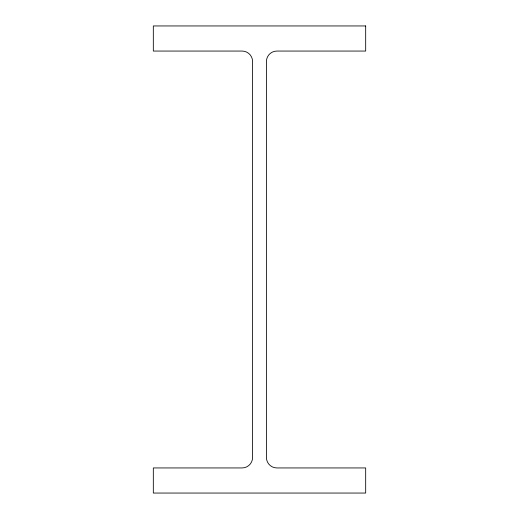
<?xml version="1.0" encoding="UTF-8"?>
<svg xmlns="http://www.w3.org/2000/svg" width="519" height="519" viewBox="0 0 519 519"><rect width="100%" height="100%" fill="white"/><g stroke="black" fill="none" stroke-linecap="round" stroke-linejoin="round"><path stroke-width="0.78" d="M365.681 25.95L153.319 25.95L153.319 51.057L242.094 51.057A10.497 10.497 0 0 1 252.591 61.553L252.591 457.447A10.497 10.497 0 0 1 242.094 467.943L153.319 467.943L153.319 493.05L365.681 493.05L365.681 467.943L276.906 467.943A10.497 10.497 0 0 1 266.409 457.447L266.409 61.553A10.497 10.497 0 0 1 276.906 51.057L365.681 51.057L365.681 25.95"/></g></svg>
